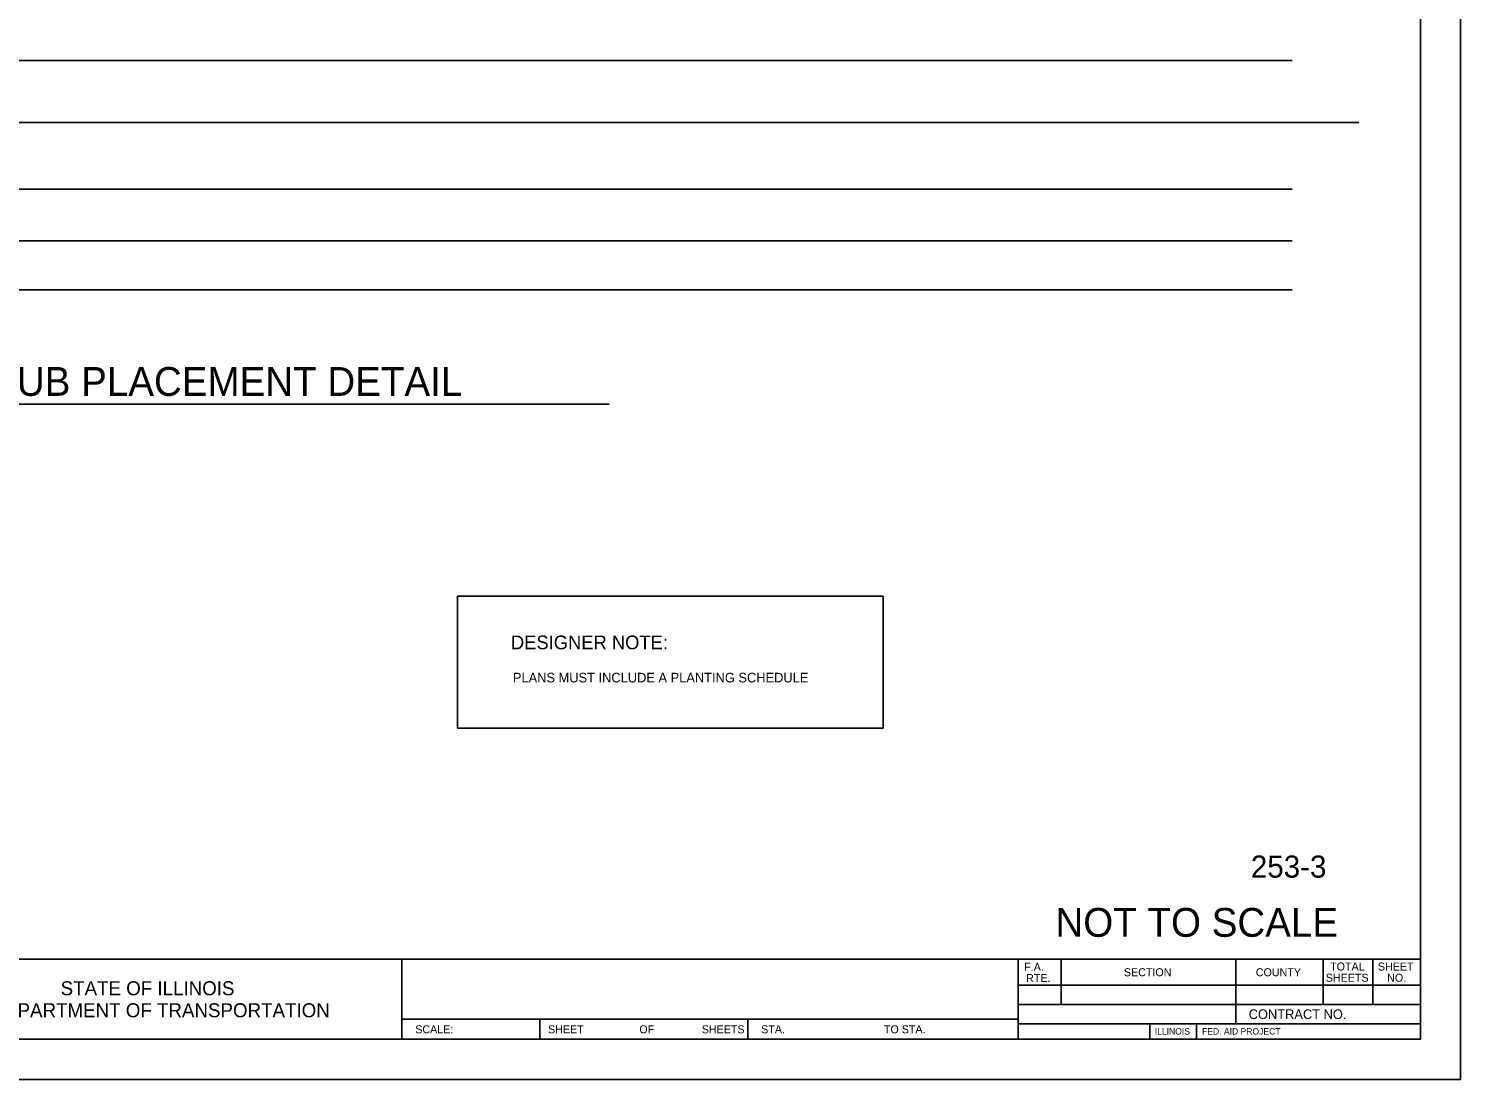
# Model space of a CAD drawing. Extents: x 2039679 to 2054696, y 1636462 to 1637830.
# Drawn here: x 2047993 to 2048888, y 1636462 to 1637118 of the extents above; entities that cross this region are included whole.
import ezdxf

# ---------------------------------------------------------------- set-up
doc = ezdxf.new("R2010")
doc.units = 0
for name, color, linetype in [('HS_Miscellaneous', 7, 'Continuous'), ('HS_Title', 7, 'Continuous'), ('LD_Pr_Elements', 7, 'Continuous'), ('SH_General_Details', 7, 'Continuous'), ('SH_Printer_Plotting_Border', 7, 'Continuous'), ('Topo_Ex_Miscellaneous', 7, 'Continuous')]:
    doc.layers.add(name, color=color, linetype=linetype)

msp = doc.modelspace()

# ---------------------------------------------------------------- linework, layer by layer
at = {"layer": 'HS_Miscellaneous'}
for p, q in [((2048261.07, 1636763.27), (2048526.96, 1636763.27)), ((2048261.07, 1636680.88), (2048261.07, 1636763.27)), ((2048526.96, 1636763.27), (2048526.96, 1636680.88)), ((2048526.96, 1636680.88), (2048261.07, 1636680.88))]:
    msp.add_line(p, q, dxfattribs=at)
at = {"layer": 'HS_Title'}
msp.add_line((2047794.66, 1636883.14), (2048355.8, 1636883.14), dxfattribs=at)
at = {"layer": 'SH_General_Details'}
for p, q in [((2048887.57, 1636461.72), (2048887.57, 1637561.72)), ((2047287.57, 1636536.72), (2048862.57, 1636536.72)), ((2048226.28, 1636536.72), (2048226.28, 1636486.72)), ((2048611.28, 1636536.72), (2048611.28, 1636486.72)), ((2048638.29, 1636536.72), (2048638.29, 1636508.46)), ((2048747.29, 1636536.72), (2048747.29, 1636496.46)), ((2048801.89, 1636536.72), (2048801.89, 1636508.46)), ((2048832.93, 1636536.72), (2048832.93, 1636508.46)), ((2048611.28, 1636520.46), (2048862.57, 1636520.46)), ((2048611.28, 1636508.46), (2048862.57, 1636508.46)), ((2048226.28, 1636499.22), (2048611.28, 1636499.22)), ((2048312.57, 1636499.22), (2048312.57, 1636486.72)), ((2048442.57, 1636499.22), (2048442.57, 1636486.72)), ((2048611.28, 1636496.46), (2048862.57, 1636496.46)), ((2048693.64, 1636496.46), (2048693.64, 1636486.72)), ((2048722.64, 1636496.46), (2048722.64, 1636486.72)), ((2048633.29, 1636481.72), (2048633.29, 1636481.72)), ((2048643.29, 1636481.72), (2048643.29, 1636481.72)), ((2048862.57, 1636481.72), (2048862.57, 1636481.72)), ((2048887.57, 1636461.72), (2047187.57, 1636461.72))]:
    msp.add_line(p, q, dxfattribs=at)
msp.add_lwpolyline([(2047287.57, 1637536.72), (2048862.57, 1637536.72), (2048862.57, 1636486.72), (2047287.57, 1636486.72)], close=True, dxfattribs=at)
at = {"layer": 'SH_Printer_Plotting_Border'}
msp.add_lwpolyline([(2047187.57, 1636461.72), (2048887.57, 1636461.72), (2048887.57, 1637561.72), (2047187.57, 1637561.72)], close=True, dxfattribs=at)
at = {"layer": 'Topo_Ex_Miscellaneous'}
for p, q in [((2048782.48, 1637097.76), (2047351.55, 1637097.76)), ((2048824.13, 1637059.18), (2047323.16, 1637059.18)), ((2048782.48, 1637017.39), (2047351.55, 1637017.39)), ((2048782.48, 1636985.25), (2047351.55, 1636985.25)), ((2048782.48, 1636954.71), (2047351.55, 1636954.71))]:
    msp.add_line(p, q, dxfattribs=at)

# ---------------------------------------------------------------- texts
at = {"layer": 'HS_Miscellaneous'}
for s, height, p in [('DESIGNER NOTE:', 8.5714, (2048294.5, 1636730.23)), ('PLANS MUST INCLUDE A PLANTING SCHEDULE', 6, (2048295.72, 1636709.52)), ('253-3', 13.8, (2048756.7, 1636587.64))]:
    msp.add_text(s, height=height, dxfattribs=at).set_placement(p)
at = {"layer": 'HS_Title'}
msp.add_text('TREE AND SHRUB PLACEMENT DETAIL', height=18, dxfattribs=at).set_placement((2047806.68, 1636888.41))
at = {"layer": 'LD_Pr_Elements'}
msp.add_text('NOT TO SCALE', height=18, dxfattribs=at).set_placement((2048634.63, 1636550.72))
at = {"layer": 'SH_General_Details'}
for s, height, p in [('F.A.  ', 5, (2048615.14, 1636529.47)), ('RTE.', 5, (2048616.3, 1636522.47)), ('SECTION', 4.999, (2048677.39, 1636526.08)), ('COUNTY', 4.999, (2048759.79, 1636526.08)), ('SHEETS', 4.999, (2048803.49, 1636522.65)), ('TOTAL', 4.999, (2048806.24, 1636529.65)), ('SHEET', 4.999, (2048836.07, 1636529.65)), ('NO.', 4.999, (2048841.83, 1636522.65)), ('STATE OF ILLINOIS', 8.7501, (2048013.22, 1636514.22)), ('DEPARTMENT OF TRANSPORTATION', 8.7501, (2047970.06, 1636500.47)), ('CONTRACT NO.      ', 6, (2048755.34, 1636499.39)), ('SCALE:          ', 5, (2048234.74, 1636490.47)), ('SHEET', 5, (2048317.67, 1636490.47)), ('OF', 5, (2048374.71, 1636490.47)), ('SHEETS', 5, (2048413.67, 1636490.47)), ('STA.', 5, (2048450.82, 1636490.47)), ('TO STA.', 5, (2048527.48, 1636490.47)), ('ILLINOIS', 4, (2048696.68, 1636489.69)), ('FED. AID PROJECT', 4, (2048726.2, 1636489.69))]:
    msp.add_text(s, height=height, dxfattribs=at).set_placement(p)

doc.saveas('drawing.dxf')
